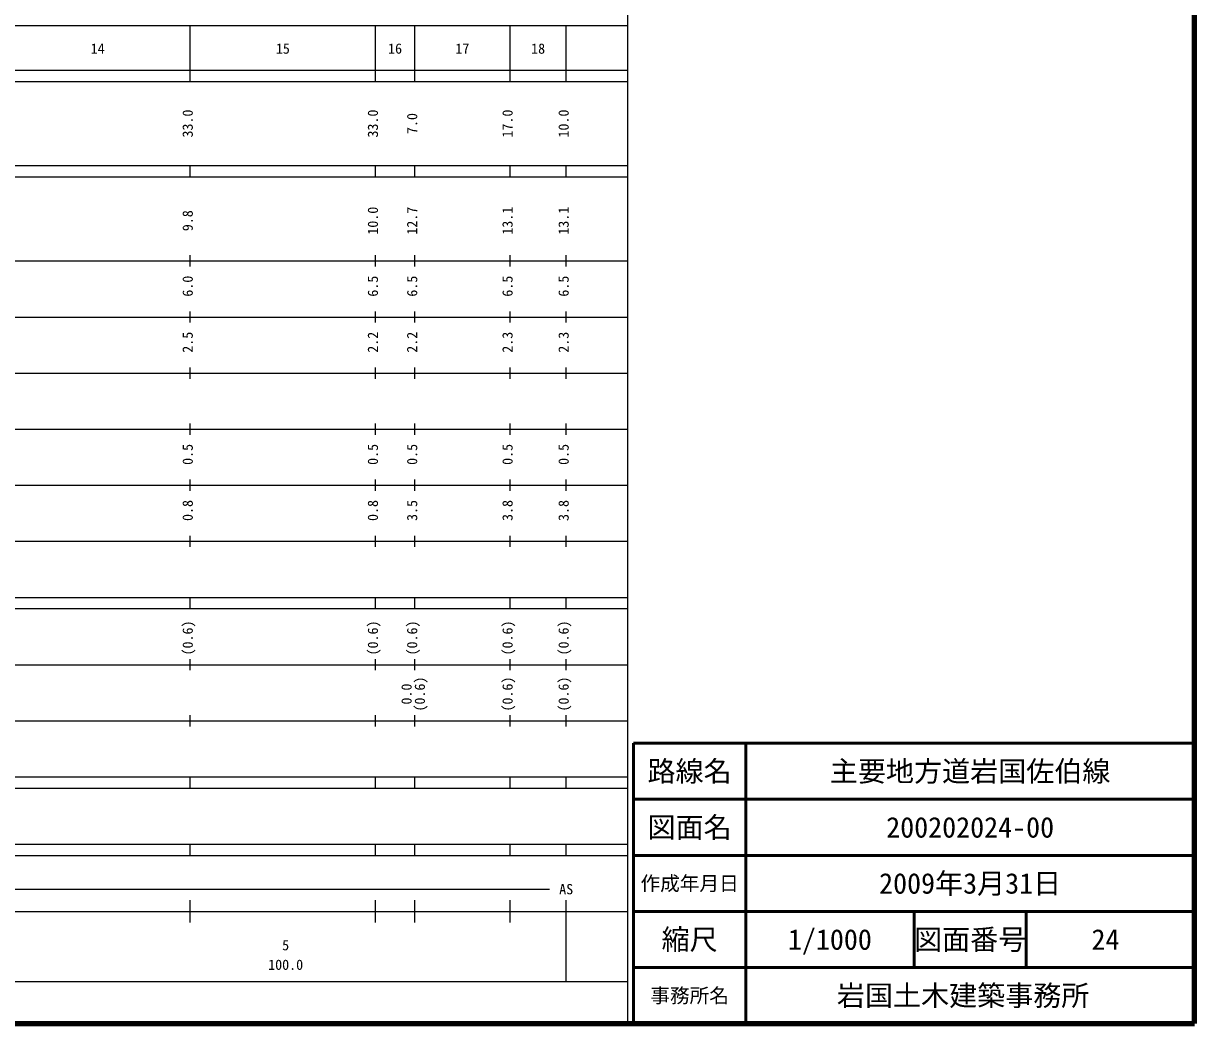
# Model space of a CAD drawing. Units: millimetres on the paper, enlarged 1000 times. Extents: x 40000 to 680000, y 20000 to 380000.
# Drawn here: x 471264 to 680000, y 20000 to 198357 of the extents above; entities that cross this region are included whole.
import ezdxf
from ezdxf.enums import TextEntityAlignment as Align

# ---------------------------------------------------------------- set-up
doc = ezdxf.new("R2010")
doc.units = ezdxf.units.MM
doc.header["$LTSCALE"] = 1000
for name, color, linetype, lineweight in [('M-TTL', 2, 'Continuous', 140), ('M-TTL-BAND', 7, 'Continuous', 25), ('M-TTL-FRAM', 2, 'Continuous', 50), ('M-TTL-LINE', 7, 'Continuous', 50)]:
    doc.layers.add(name, color=color, linetype=linetype, lineweight=lineweight)
doc.layers.add('M-TTL-TXT', color=7, linetype='Continuous')
doc.styles.add('ＭＳ ゴシック', font='')
doc.styles.get('ＭＳ ゴシック').set_extended_font_data('MS Gothic')

msp = doc.modelspace()

# ---------------------------------------------------------------- linework, layer by layer
at = {"layer": 'M-TTL'}
for p, q in [((680000, 20000), (680000, 380000)), ((40000, 20000), (680000, 20000))]:
    msp.add_line(p, q, dxfattribs=at)
at = {"layer": 'M-TTL-BAND'}
for p, q in [((579000, 20000), (579000, 370000)), ((68000, 198000), (579000, 198000)), ((501000, 188000), (501000, 198000)), ((534000, 188000), (534000, 198000)), ((541000, 188000), (541000, 198000)), ((558000, 188000), (558000, 198000)), ((568000, 188000), (568000, 198000)), ((40000, 190000), (579000, 190000)), ((40000, 188000), (579000, 188000)), ((40000, 173000), (579000, 173000)), ((501000, 171000), (501000, 173000)), ((534000, 171000), (534000, 173000)), ((541000, 171000), (541000, 173000)), ((558000, 171000), (558000, 173000)), ((568000, 171000), (568000, 173000)), ((40000, 171000), (579000, 171000)), ((501000, 155000), (501000, 157000)), ((534000, 155000), (534000, 157000)), ((541000, 155000), (541000, 157000)), ((558000, 155000), (558000, 157000)), ((568000, 155000), (568000, 157000)), ((40000, 156000), (579000, 156000)), ((501000, 145000), (501000, 147000)), ((534000, 145000), (534000, 147000)), ((541000, 145000), (541000, 147000)), ((558000, 145000), (558000, 147000)), ((568000, 145000), (568000, 147000)), ((46000, 146000), (579000, 146000)), ((52000, 136000), (579000, 136000)), ((501000, 135000), (501000, 137000)), ((534000, 135000), (534000, 137000)), ((541000, 135000), (541000, 137000)), ((558000, 135000), (558000, 137000)), ((568000, 135000), (568000, 137000)), ((46000, 126000), (579000, 126000)), ((501000, 125000), (501000, 127000)), ((534000, 125000), (534000, 127000)), ((541000, 125000), (541000, 127000)), ((558000, 125000), (558000, 127000)), ((568000, 125000), (568000, 127000)), ((501000, 115000), (501000, 117000)), ((534000, 115000), (534000, 117000)), ((541000, 115000), (541000, 117000)), ((558000, 115000), (558000, 117000)), ((568000, 115000), (568000, 117000)), ((52000, 116000), (579000, 116000)), ((501000, 105000), (501000, 107000)), ((534000, 105000), (534000, 107000)), ((541000, 105000), (541000, 107000)), ((558000, 105000), (558000, 107000)), ((568000, 105000), (568000, 107000)), ((46000, 106000), (579000, 106000)), ((40000, 96000), (579000, 96000)), ((40000, 94000), (579000, 94000)), ((501000, 94000), (501000, 96000)), ((534000, 94000), (534000, 96000)), ((541000, 94000), (541000, 96000)), ((558000, 94000), (558000, 96000)), ((568000, 94000), (568000, 96000)), ((49000, 84000), (579000, 84000)), ((501000, 83000), (501000, 85000)), ((534000, 83000), (534000, 85000)), ((541000, 83000), (541000, 85000)), ((558000, 83000), (558000, 85000)), ((568000, 83000), (568000, 85000)), ((40000, 74000), (579000, 74000)), ((501000, 73000), (501000, 75000)), ((534000, 73000), (534000, 75000)), ((541000, 73000), (541000, 75000)), ((558000, 73000), (558000, 75000)), ((568000, 73000), (568000, 75000)), ((40000, 64000), (579000, 64000)), ((501000, 62000), (501000, 64000)), ((534000, 62000), (534000, 64000)), ((541000, 62000), (541000, 64000)), ((558000, 62000), (558000, 64000)), ((568000, 62000), (568000, 64000)), ((40000, 62000), (579000, 62000)), ((40000, 52000), (579000, 52000)), ((501000, 50000), (501000, 52000)), ((534000, 50000), (534000, 52000)), ((541000, 50000), (541000, 52000)), ((558000, 50000), (558000, 52000)), ((568000, 50000), (568000, 52000)), ((40000, 50000), (579000, 50000)), ((71000, 44000), (565000, 44000)), ((501000, 38000), (501000, 42000)), ((534000, 38000), (534000, 42000)), ((541000, 38000), (541000, 42000)), ((558000, 38000), (558000, 42000)), ((568000, 27500), (568000, 42000)), ((40000, 40000), (579000, 40000)), ((68000, 27500), (579000, 27500))]:
    msp.add_line(p, q, dxfattribs=at)
at = {"layer": 'M-TTL-FRAM'}
for p, q in [((680000, 70000), (580000, 70000)), ((580000, 70000), (580000, 20000))]:
    msp.add_line(p, q, dxfattribs=at)
at = {"layer": 'M-TTL-LINE'}
for p, q in [((600000, 70000), (600000, 20000)), ((680000, 60000), (580000, 60000)), ((680000, 50000), (580000, 50000)), ((680000, 40000), (580000, 40000)), ((630000, 40000), (630000, 30000)), ((650000, 40000), (650000, 30000)), ((680000, 30000), (580000, 30000))]:
    msp.add_line(p, q, dxfattribs=at)

# ---------------------------------------------------------------- texts
at = {"layer": 'M-TTL-BAND', "style": 'ＭＳ ゴシック'}
for s, p in [('14', (484500, 192405)), ('15', (517500, 192405)), ('16', (537500, 192405)), ('17', (549500, 192405)), ('18', (563000, 192405)), ('AS', (568000, 42500)), ('5', (518000, 32523)), ('100.0', (518000, 29033))]:
    msp.add_text(s, height=1833, dxfattribs=at).set_placement(p, align=Align.BOTTOM_CENTER)
for s, p in [('33.0', (502000, 180500)), ('33.0', (535000, 180500)), ('7.0', (542000, 180500)), ('17.0', (559000, 180500)), ('10.0', (569000, 180500)), ('9.8', (502000, 163174)), ('10.0', (535000, 163174)), ('12.7', (542000, 163174)), ('13.1', (559000, 163174)), ('13.1', (569000, 163174)), ('6.0', (502000, 151500)), ('6.5', (535000, 151500)), ('6.5', (542000, 151500)), ('6.5', (559000, 151500)), ('6.5', (569000, 151500)), ('2.5', (502000, 141500)), ('2.2', (535000, 141500)), ('2.2', (542000, 141500)), ('2.3', (559000, 141500)), ('2.3', (569000, 141500)), ('0.5', (502000, 121500)), ('0.5', (535000, 121500)), ('0.5', (542000, 121500)), ('0.5', (559000, 121500)), ('0.5', (569000, 121500)), ('0.8', (502000, 111500)), ('0.8', (535000, 111500)), ('3.5', (542000, 111500)), ('3.8', (559000, 111500)), ('3.8', (569000, 111500)), ('(0.6)', (502000, 88764)), ('(0.6)', (535000, 88764)), ('(0.6)', (542000, 88764)), ('(0.6)', (559000, 88764)), ('(0.6)', (569000, 88764)), ('(0.6)', (543370, 78764)), ('(0.6)', (559000, 78764)), ('(0.6)', (569000, 78764)), ('0.0', (541000, 78764))]:
    msp.add_text(s, height=1833, rotation=90, dxfattribs=at).set_placement(p, align=Align.BOTTOM_CENTER)
at = {"layer": 'M-TTL-TXT', "style": 'ＭＳ ゴシック'}
for s, height, p in [('路線名', 3666, (590000, 65000)), ('路線名', 3666, (590000, 65000)), ('主要地方道岩国佐伯線', 3666, (640000, 65000)), ('図面名', 3666, (590000, 55000)), ('図面名', 3666, (590000, 55000)), ('200202024-00', 3666, (640000, 55000)), ('作成年月日', 2566, (590000, 45000)), ('作成年月日', 2566, (590000, 45000)), ('2009年3月31日', 3666, (640000, 45000)), ('縮尺', 3666, (590000, 35000)), ('縮尺', 3666, (590000, 35000)), ('1/1000', 3666, (615000, 35000)), ('図面番号', 3666, (640000, 35000)), ('図面番号', 3666, (640000, 35000)), ('24', 3666, (664125, 35000)), ('岩国土木建築事務所 ', 3666, (640000, 25000)), ('事務所名', 2566, (590000, 25000)), ('事務所名', 2566, (590000, 25000))]:
    msp.add_text(s, height=height, dxfattribs=at).set_placement(p, align=Align.MIDDLE_CENTER)

doc.saveas('drawing.dxf')
